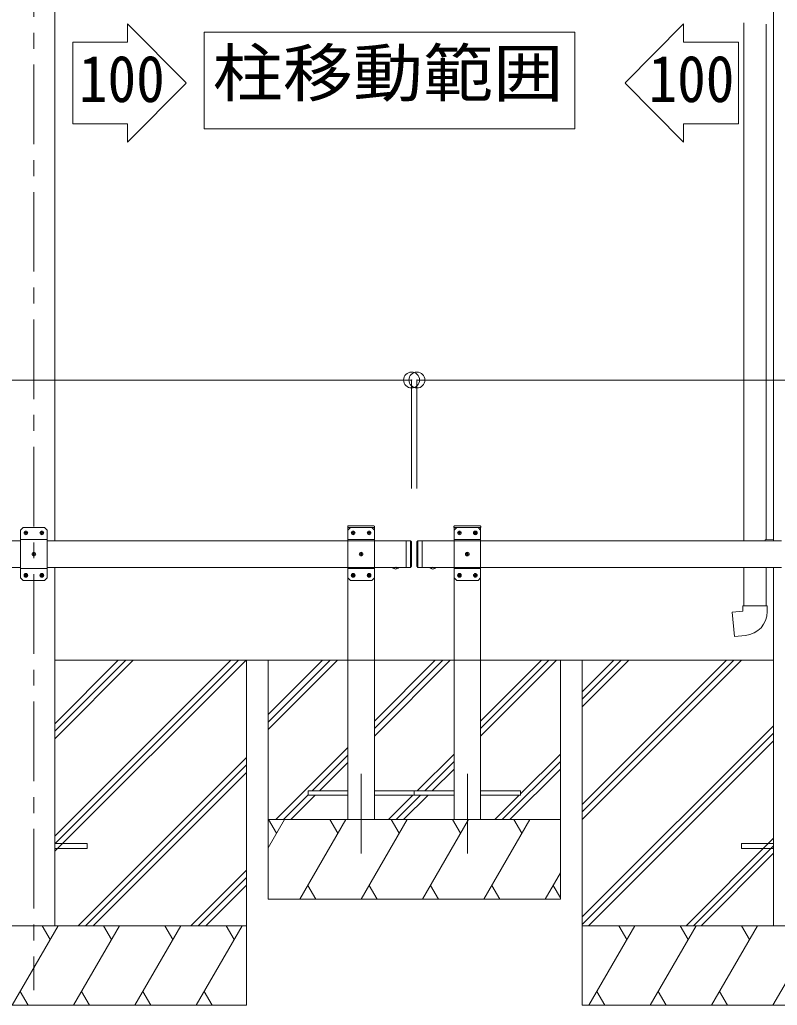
# Model space of a CAD drawing. Units: millimetres, scale not verified. Extents: x -8385 to 8479, y -5853 to 5787.
# Drawn here: x 3328 to 4754, y -2668 to -811 of the extents above; entities that cross this region are included whole.
import ezdxf
from ezdxf.enums import TextEntityAlignment as Align

# ---------------------------------------------------------------- set-up
doc = ezdxf.new("R2010")
doc.units = ezdxf.units.MM
doc.header["$LTSCALE"] = 30
doc.header["$PDMODE"] = 32
doc.header["$PDSIZE"] = 30
doc.linetypes.add('CHAIN1', pattern=[8, 5, -1, 1, -1])
for name, color, linetype, lineweight in [('0-0_0', 7, 'Continuous', 9), ('0-2_部品', 4, 'Continuous', 9), ('0-4_TABLE1', 7, 'Continuous', 9), ('0-6_OTH_LINE', 7, 'Continuous', 9), ('0-8_PARTS2', 7, 'Continuous', 18)]:
    doc.layers.add(name, color=color, linetype=linetype, lineweight=lineweight)
doc.styles.add('ＭＳ ゴシック', font='')
doc.styles.get('ＭＳ ゴシック').set_extended_font_data('MS Gothic')

msp = doc.modelspace()

# ---------------------------------------------------------------- linework, layer by layer
at = {"layer": '0-0_0'}
for p, q in [((3393.8, -2377.65), (3753.66, -2017.78)), ((3393.8, -2349.36), (3725.38, -2017.78)), ((3393.8, -2363.51), (3739.52, -2017.78)), ((3393.8, -2165.52), (3541.53, -2017.78)), ((3393.8, -2151.38), (3527.39, -2017.78)), ((3393.8, -2137.23), (3513.25, -2017.78)), ((3754.4, -2017.78), (3754.4, -2667.78)), ((4386.5, -2289.28), (4658.01, -2017.78)), ((4386.5, -2303.43), (4672.15, -2017.78)), ((4386.5, -2317.57), (4686.29, -2017.78)), ((4386.5, -2077.15), (4445.87, -2017.78)), ((4386.5, -2091.3), (4460.02, -2017.78)), ((4386.5, -2105.44), (4474.16, -2017.78)), ((4386.5, -2501.42), (4746.9, -2141.02)), ((4386.5, -2515.56), (4746.9, -2155.16)), ((4398.42, -2517.78), (4746.9, -2169.31)), ((3437.51, -2517.78), (3754.4, -2200.9)), ((3451.65, -2517.78), (3754.4, -2215.04)), ((3465.79, -2517.78), (3754.4, -2229.18)), ((4582.27, -2517.78), (4746.9, -2353.15)), ((4596.41, -2517.78), (4746.9, -2367.3)), ((4610.55, -2517.78), (4746.9, -2381.44)), ((3649.64, -2517.78), (3754.4, -2413.03)), ((3663.78, -2517.78), (3754.4, -2427.17)), ((3677.93, -2517.78), (3754.4, -2441.31)), ((3754.4, -2517.78), (2954.4, -2517.78)), ((3313.51, -2667.78), (3400.12, -2517.78)), ((3385.12, -2543.77), (3370.12, -2517.78)), ((3428.98, -2667.78), (3515.59, -2517.78)), ((3500.59, -2543.77), (3485.59, -2517.78)), ((3544.45, -2667.78), (3631.06, -2517.78)), ((3601.06, -2517.78), (3616.06, -2543.76)), ((3659.92, -2667.78), (3746.53, -2517.78)), ((3716.53, -2517.78), (3731.53, -2543.76)), ((5186.5, -2517.78), (4386.5, -2517.78)), ((4399.21, -2667.78), (4485.81, -2517.78)), ((4470.81, -2543.77), (4455.81, -2517.78)), ((4514.68, -2667.78), (4601.28, -2517.78)), ((4586.28, -2543.77), (4571.28, -2517.78)), ((4630.15, -2667.78), (4716.75, -2517.78)), ((4701.75, -2543.77), (4686.75, -2517.78)), ((4745.62, -2667.78), (4832.22, -2517.78)), ((3328.51, -2641.8), (3343.51, -2667.78)), ((3443.98, -2641.8), (3458.98, -2667.78)), ((3559.45, -2641.8), (3574.45, -2667.78)), ((3674.92, -2641.8), (3689.92, -2667.78)), ((4414.21, -2641.8), (4429.21, -2667.78)), ((4529.68, -2641.8), (4544.68, -2667.78)), ((4645.15, -2641.8), (4660.15, -2667.78))]:
    msp.add_line(p, q, dxfattribs=at)
for points in [[(2954.4, -2017.78), (2954.4, -2667.78), (3754.4, -2667.78)], [(4386.5, -2017.78), (4386.5, -2667.78), (5186.5, -2667.78)]]:
    msp.add_lwpolyline(points, dxfattribs=at)
at = {"layer": '0-2_部品'}
for p, q in [((3393.8, -2363.28), (3454.4, -2363.28)), ((3393.8, -2372.28), (3454.4, -2372.28)), ((3454.4, -2363.28), (3454.4, -2372.28)), ((4686.5, -2363.28), (4746.9, -2363.28)), ((4686.5, -2363.28), (4686.5, -2372.28)), ((4686.5, -2372.28), (4746.9, -2372.28))]:
    msp.add_line(p, q, dxfattribs=at)
at = {"layer": '0-4_TABLE1', "color": 5, "linetype": 'CHAIN1'}
msp.add_line((3354.4, 1024.38), (3354.4, -2639.07), dxfattribs=at)
at = {"layer": '0-4_TABLE1', "color": 4}
for p, q in [((3393.8, 594.68), (3393.8, -1792.78)), ((4747, 594.68), (4747, -1792.78)), ((3393.8, -1842.78), (3393.8, -2517.78)), ((4747, -1842.78), (4747, -2517.78))]:
    msp.add_line(p, q, dxfattribs=at)
at = {"layer": '0-4_TABLE1'}
for p, q in [((4691, -817.02), (4691, -1792.78)), ((4733, -819.58), (4732.98, -1790.63)), ((4731, -1790.68), (4747, -1790.21)), ((4731, -1792.68), (4731, -1790.68)), ((4731, -1792.68), (4733, -1792.68)), ((4733, -1792.78), (4733, -1792.68)), ((4691, -1842.78), (4691, -1915.19)), ((4733, -1842.78), (4733, -1915.19)), ((4689, -1915.19), (4735, -1915.19)), ((4689, -1925.19), (4689, -1915.19)), ((4735, -1915.19), (4735, -1926.1)), ((3393.8, -2017.79), (4484.08, -2017.79)), ((3573, -2017.79), (4484.08, -2017.79)), ((4567.8, -2017.79), (3656.72, -2017.79)), ((4567.8, -2017.79), (3656.72, -2017.79)), ((4746.9, -2017.78), (4193.82, -2017.78))]:
    msp.add_line(p, q, dxfattribs=at)
at = {"layer": '0-4_TABLE1', "color": 6}
for p, q in [((4065.4, -1489.84), (1211.4, -1489.84)), ((4065.4, -1489.84), (4065.4, -1694.46)), ((4075.4, -1489.84), (4075.4, -1694.46)), ((4075.4, -1489.84), (6929.4, -1489.84))]:
    msp.add_line(p, q, dxfattribs=at)
at = {"layer": '0-4_TABLE1', "color": 3}
for p, q in [((3334.3, -1767.78), (3329.3, -1772.78)), ((3329.3, -1862.78), (3329.3, -1772.78)), ((3334.3, -1767.78), (3374.3, -1767.78)), ((3338.04, -1778.2), (3337.2, -1778.2)), ((3340.56, -1777.36), (3341.4, -1777.36)), ((3368.04, -1778.2), (3367.2, -1778.2)), ((3370.56, -1777.36), (3371.4, -1777.36)), ((3374.3, -1767.78), (3379.3, -1772.78)), ((3379.3, -1772.78), (3379.3, -1862.78)), ((3329.3, -1792.78), (1947.4, -1792.78)), ((3329.3, -1790.48), (3379.3, -1790.48)), ((4055.4, -1792.78), (3379.3, -1792.78)), ((4055.4, -1792.78), (4055.4, -1842.78)), ((4063.4, -1792.78), (4063.4, -1842.78)), ((4065.4, -1794.78), (4065.4, -1840.78)), ((4075.4, -1794.78), (4075.4, -1840.78)), ((4077.4, -1792.78), (4077.4, -1842.78)), ((4085.4, -1792.78), (4085.4, -1842.78)), ((4085.4, -1792.78), (4761.5, -1792.78)), ((3353.04, -1818.2), (3352.2, -1818.2)), ((3355.56, -1817.36), (3356.4, -1817.36)), ((3329.3, -1842.78), (1947.4, -1842.78)), ((3329.3, -1845.08), (3379.3, -1845.08)), ((4055.4, -1842.78), (3379.3, -1842.78)), ((4029.5, -1842.78), (4041.3, -1842.78)), ((4029.5, -1842.78), (4029.5, -1843.29)), ((4029.5, -1842.78), (4041.3, -1842.78)), ((4029.5, -1842.78), (4029.5, -1843.29)), ((4029.5, -1843.29), (4041.3, -1843.29)), ((4029.5, -1843.29), (4041.3, -1843.29)), ((4032.9, -1842.78), (4037.9, -1842.78)), ((4032.9, -1842.78), (4037.9, -1842.78)), ((4041.3, -1842.78), (4041.3, -1843.29)), ((4041.3, -1842.78), (4041.3, -1843.29)), ((4063.4, -1842.78), (4053.4, -1842.78)), ((4065.4, -1840.78), (4063.4, -1842.78)), ((4075.4, -1840.78), (4077.4, -1842.78)), ((4077.4, -1842.78), (4087.4, -1842.78)), ((4085.4, -1842.78), (4761.5, -1842.78)), ((4111.3, -1842.78), (4099.5, -1842.78)), ((4099.5, -1842.78), (4099.5, -1843.29)), ((4111.3, -1842.78), (4099.5, -1842.78)), ((4099.5, -1842.78), (4099.5, -1843.29)), ((4111.3, -1843.29), (4099.5, -1843.29)), ((4111.3, -1843.29), (4099.5, -1843.29)), ((4107.9, -1842.78), (4102.9, -1842.78)), ((4107.9, -1842.78), (4102.9, -1842.78)), ((4111.3, -1842.78), (4111.3, -1843.29)), ((4111.3, -1842.78), (4111.3, -1843.29)), ((3334.3, -1867.78), (3329.3, -1862.78)), ((3374.3, -1867.78), (3334.3, -1867.78)), ((3338.04, -1858.2), (3337.2, -1858.2)), ((3340.56, -1857.36), (3341.4, -1857.36)), ((3368.04, -1858.2), (3367.2, -1858.2)), ((3370.56, -1857.36), (3371.4, -1857.36)), ((3374.3, -1867.78), (3379.3, -1862.78))]:
    msp.add_line(p, q, dxfattribs=at)
at = {"layer": '0-4_TABLE1', "lineweight": 18}
for p, q in [((3945.1, -1767.79), (3945.21, -1765.74)), ((3995.7, -1767.79), (3945.1, -1767.79)), ((3945.4, -2317.79), (3945.4, -1767.79)), ((3995.4, -1767.79), (3945.4, -1767.79)), ((3950.4, -1767.79), (3945.4, -1772.79)), ((3945.4, -1772.79), (3945.4, -1862.79)), ((3994.59, -1764.79), (3946.21, -1764.79)), ((3990.4, -1767.79), (3950.4, -1767.79)), ((3954.14, -1777.37), (3953.3, -1777.37)), ((3956.66, -1778.21), (3957.5, -1778.21)), ((3984.14, -1777.37), (3983.3, -1777.37)), ((3986.66, -1778.21), (3987.5, -1778.21)), ((3990.4, -1767.79), (3995.4, -1772.79)), ((3995.4, -2317.79), (3995.4, -1767.79)), ((3995.4, -1862.79), (3995.4, -1772.79)), ((3995.7, -1767.79), (3995.59, -1765.74)), ((4145.1, -1767.79), (4145.21, -1765.74)), ((4195.7, -1767.79), (4145.1, -1767.79)), ((4145.4, -2317.79), (4145.4, -1767.79)), ((4195.4, -1767.79), (4145.4, -1767.79)), ((4150.4, -1767.79), (4145.4, -1772.79)), ((4145.4, -1772.79), (4145.4, -1862.79)), ((4194.59, -1764.79), (4146.21, -1764.79)), ((4190.4, -1767.79), (4150.4, -1767.79)), ((4154.14, -1777.37), (4153.3, -1777.37)), ((4156.66, -1778.21), (4157.5, -1778.21)), ((4184.14, -1777.37), (4183.3, -1777.37)), ((4186.66, -1778.21), (4187.5, -1778.21)), ((4190.4, -1767.79), (4195.4, -1772.79)), ((4195.4, -2317.79), (4195.4, -1767.79)), ((4195.4, -1862.79), (4195.4, -1772.79)), ((4195.7, -1767.79), (4195.59, -1765.74)), ((3995.4, -1790.49), (3945.4, -1790.49)), ((4195.4, -1790.49), (4145.4, -1790.49)), ((3969.14, -1817.37), (3968.3, -1817.37)), ((3971.66, -1818.21), (3972.5, -1818.21)), ((4169.14, -1817.37), (4168.3, -1817.37)), ((4171.66, -1818.21), (4172.5, -1818.21)), ((3995.4, -1845.09), (3945.4, -1845.09)), ((4195.4, -1845.09), (4145.4, -1845.09)), ((3950.4, -1867.79), (3945.4, -1862.79)), ((3950.4, -1867.79), (3990.4, -1867.79)), ((3954.14, -1857.37), (3953.3, -1857.37)), ((3956.66, -1858.21), (3957.5, -1858.21)), ((3984.14, -1857.37), (3983.3, -1857.37)), ((3986.66, -1858.21), (3987.5, -1858.21)), ((3990.4, -1867.79), (3995.4, -1862.79)), ((4150.4, -1867.79), (4145.4, -1862.79)), ((4150.4, -1867.79), (4190.4, -1867.79)), ((4154.14, -1857.37), (4153.3, -1857.37)), ((4156.66, -1858.21), (4157.5, -1858.21)), ((4184.14, -1857.37), (4183.3, -1857.37)), ((4186.66, -1858.21), (4187.5, -1858.21)), ((4190.4, -1867.79), (4195.4, -1862.79)), ((3795.4, -2017.79), (3795.4, -2467.79)), ((3795.4, -2120.14), (3897.75, -2017.79)), ((3795.4, -2134.28), (3911.89, -2017.79)), ((3795.4, -2148.42), (3926.04, -2017.79)), ((3995.4, -2160.56), (4138.17, -2017.79)), ((3995.4, -2146.41), (4124.03, -2017.79)), ((3995.4, -2132.27), (4109.88, -2017.79)), ((4195.4, -2160.55), (4338.17, -2017.79)), ((4195.4, -2146.41), (4324.02, -2017.79)), ((4195.4, -2132.27), (4309.88, -2017.79)), ((4345.4, -2467.79), (4345.4, -2017.79)), ((3809.88, -2317.79), (3945.4, -2182.27)), ((3878.02, -2263.79), (3945.4, -2196.41)), ((4076.01, -2263.79), (4145.4, -2194.4)), ((4090.16, -2263.79), (4145.4, -2208.55)), ((4236.15, -2317.79), (4345.4, -2208.55)), ((4270.4, -2269.4), (4345.4, -2194.4)), ((3892.16, -2263.79), (3945.4, -2210.56)), ((4104.3, -2263.79), (4145.4, -2222.69)), ((4250.3, -2317.79), (4345.4, -2222.69)), ((3945.4, -2263.79), (3870.4, -2263.79)), ((4145.4, -2263.79), (4070.4, -2263.79)), ((3824.02, -2317.79), (3870.4, -2271.41)), ((3838.16, -2317.79), (3884.16, -2271.79)), ((3995.4, -2271.79), (4070.4, -2271.79)), ((4022.01, -2317.79), (4068.01, -2271.79)), ((4036.15, -2317.79), (4082.16, -2271.79)), ((4050.3, -2317.79), (4096.3, -2271.79)), ((4195.4, -2271.79), (4270.4, -2271.79)), ((4222.01, -2317.79), (4268.01, -2271.79)), ((3795.4, -2370.91), (3826.07, -2317.79)), ((3795.4, -2317.79), (4345.4, -2317.79)), ((3811.07, -2343.77), (3796.06, -2317.79)), ((3854.93, -2467.79), (3941.54, -2317.79)), ((3926.54, -2343.77), (3911.53, -2317.79)), ((3970.4, -2467.79), (4057.01, -2317.79)), ((4042.01, -2343.77), (4027, -2317.79)), ((4085.88, -2467.79), (4172.48, -2317.79)), ((4157.48, -2343.77), (4142.48, -2317.79)), ((4201.35, -2467.79), (4287.95, -2317.79)), ((4272.95, -2343.77), (4257.95, -2317.79)), ((4316.82, -2467.79), (4345.4, -2418.29)), ((3869.93, -2441.81), (3884.93, -2467.79)), ((3985.4, -2441.81), (4000.4, -2467.79)), ((4100.88, -2441.81), (4115.88, -2467.79)), ((4216.35, -2441.81), (4231.35, -2467.79)), ((4331.82, -2441.81), (4345.4, -2465.34)), ((3795.4, -2467.79), (4345.4, -2467.79))]:
    msp.add_line(p, q, dxfattribs=at)
at = {"layer": '0-4_TABLE1', "color": 3}
for points in [[(3337.2, -1778.2), (3337.2, -1777.36), (3338.04, -1777.36)], [(3338.88, -1776.52), (3338.88, -1775.68), (3339.72, -1775.68), (3339.72, -1776.52)], [(3339.72, -1779.04), (3339.72, -1779.88), (3338.88, -1779.88), (3338.88, -1779.04)], [(3341.4, -1777.36), (3341.4, -1778.2), (3340.56, -1778.2)], [(3367.2, -1778.2), (3367.2, -1777.36), (3368.04, -1777.36)], [(3368.88, -1776.52), (3368.88, -1775.68), (3369.72, -1775.68), (3369.72, -1776.52)], [(3369.72, -1779.04), (3369.72, -1779.88), (3368.88, -1779.88), (3368.88, -1779.04)], [(3371.4, -1777.36), (3371.4, -1778.2), (3370.56, -1778.2)], [(4065.4, -1794.78), (4063.4, -1792.78), (4053.4, -1792.78)], [(4075.4, -1794.78), (4077.4, -1792.78), (4087.4, -1792.78)], [(3352.2, -1818.2), (3352.2, -1817.36), (3353.04, -1817.36)], [(3353.88, -1816.52), (3353.88, -1815.68), (3354.72, -1815.68), (3354.72, -1816.52)], [(3354.72, -1819.04), (3354.72, -1819.88), (3353.88, -1819.88), (3353.88, -1819.04)], [(3356.4, -1817.36), (3356.4, -1818.2), (3355.56, -1818.2)], [(3338.88, -1856.52), (3338.88, -1855.68), (3339.72, -1855.68), (3339.72, -1856.52)], [(3368.88, -1856.52), (3368.88, -1855.68), (3369.72, -1855.68), (3369.72, -1856.52)], [(4032.95, -1845.5), (4034.25, -1842.83), (4035.4, -1842.22)], [(4032.95, -1845.5), (4034.25, -1842.83), (4035.4, -1842.22)], [(4037.85, -1845.5), (4036.55, -1842.83), (4035.4, -1842.22)], [(4037.85, -1845.5), (4036.55, -1842.83), (4035.4, -1842.22)], [(4102.95, -1845.5), (4104.25, -1842.83), (4105.4, -1842.22)], [(4102.95, -1845.5), (4104.25, -1842.83), (4105.4, -1842.22)], [(4107.85, -1845.5), (4106.55, -1842.83), (4105.4, -1842.22)], [(4107.85, -1845.5), (4106.55, -1842.83), (4105.4, -1842.22)], [(3337.2, -1858.2), (3337.2, -1857.36), (3338.04, -1857.36)], [(3339.72, -1859.04), (3339.72, -1859.88), (3338.88, -1859.88), (3338.88, -1859.04)], [(3341.4, -1857.36), (3341.4, -1858.2), (3340.56, -1858.2)], [(3367.2, -1858.2), (3367.2, -1857.36), (3368.04, -1857.36)], [(3369.72, -1859.04), (3369.72, -1859.88), (3368.88, -1859.88), (3368.88, -1859.04)], [(3371.4, -1857.36), (3371.4, -1858.2), (3370.56, -1858.2)]]:
    msp.add_lwpolyline(points, dxfattribs=at)
at = {"layer": '0-4_TABLE1', "lineweight": 18}
for points in [[(3953.3, -1777.37), (3953.3, -1778.21), (3954.14, -1778.21)], [(3955.82, -1776.53), (3955.82, -1775.69), (3954.98, -1775.69), (3954.98, -1776.53)], [(3954.98, -1779.05), (3954.98, -1779.89), (3955.82, -1779.89), (3955.82, -1779.05)], [(3957.5, -1778.21), (3957.5, -1777.37), (3956.66, -1777.37)], [(3983.3, -1777.37), (3983.3, -1778.21), (3984.14, -1778.21)], [(3985.82, -1776.53), (3985.82, -1775.69), (3984.98, -1775.69), (3984.98, -1776.53)], [(3984.98, -1779.05), (3984.98, -1779.89), (3985.82, -1779.89), (3985.82, -1779.05)], [(3987.5, -1778.21), (3987.5, -1777.37), (3986.66, -1777.37)], [(4153.3, -1777.37), (4153.3, -1778.21), (4154.14, -1778.21)], [(4155.82, -1776.53), (4155.82, -1775.69), (4154.98, -1775.69), (4154.98, -1776.53)], [(4154.98, -1779.05), (4154.98, -1779.89), (4155.82, -1779.89), (4155.82, -1779.05)], [(4157.5, -1778.21), (4157.5, -1777.37), (4156.66, -1777.37)], [(4183.3, -1777.37), (4183.3, -1778.21), (4184.14, -1778.21)], [(4185.82, -1776.53), (4185.82, -1775.69), (4184.98, -1775.69), (4184.98, -1776.53)], [(4184.98, -1779.05), (4184.98, -1779.89), (4185.82, -1779.89), (4185.82, -1779.05)], [(4187.5, -1778.21), (4187.5, -1777.37), (4186.66, -1777.37)], [(3968.3, -1817.37), (3968.3, -1818.21), (3969.14, -1818.21)], [(3970.82, -1816.53), (3970.82, -1815.69), (3969.98, -1815.69), (3969.98, -1816.53)], [(3969.98, -1819.05), (3969.98, -1819.89), (3970.82, -1819.89), (3970.82, -1819.05)], [(3972.5, -1818.21), (3972.5, -1817.37), (3971.66, -1817.37)], [(4168.3, -1817.37), (4168.3, -1818.21), (4169.14, -1818.21)], [(4170.82, -1816.53), (4170.82, -1815.69), (4169.98, -1815.69), (4169.98, -1816.53)], [(4169.98, -1819.05), (4169.98, -1819.89), (4170.82, -1819.89), (4170.82, -1819.05)], [(4172.5, -1818.21), (4172.5, -1817.37), (4171.66, -1817.37)], [(3955.82, -1856.53), (3955.82, -1855.69), (3954.98, -1855.69), (3954.98, -1856.53)], [(3985.82, -1856.53), (3985.82, -1855.69), (3984.98, -1855.69), (3984.98, -1856.53)], [(4155.82, -1856.53), (4155.82, -1855.69), (4154.98, -1855.69), (4154.98, -1856.53)], [(4185.82, -1856.53), (4185.82, -1855.69), (4184.98, -1855.69), (4184.98, -1856.53)], [(3953.3, -1857.37), (3953.3, -1858.21), (3954.14, -1858.21)], [(3954.98, -1859.05), (3954.98, -1859.89), (3955.82, -1859.89), (3955.82, -1859.05)], [(3957.5, -1858.21), (3957.5, -1857.37), (3956.66, -1857.37)], [(3983.3, -1857.37), (3983.3, -1858.21), (3984.14, -1858.21)], [(3984.98, -1859.05), (3984.98, -1859.89), (3985.82, -1859.89), (3985.82, -1859.05)], [(3987.5, -1858.21), (3987.5, -1857.37), (3986.66, -1857.37)], [(4153.3, -1857.37), (4153.3, -1858.21), (4154.14, -1858.21)], [(4154.98, -1859.05), (4154.98, -1859.89), (4155.82, -1859.89), (4155.82, -1859.05)], [(4157.5, -1858.21), (4157.5, -1857.37), (4156.66, -1857.37)], [(4183.3, -1857.37), (4183.3, -1858.21), (4184.14, -1858.21)], [(4184.98, -1859.05), (4184.98, -1859.89), (4185.82, -1859.89), (4185.82, -1859.05)], [(4187.5, -1858.21), (4187.5, -1857.37), (4186.66, -1857.37)], [(3870.4, -2263.79), (3870.4, -2271.79), (3945.4, -2271.79)], [(4070.4, -2271.79), (4070.4, -2263.79), (3995.4, -2263.79)], [(4070.4, -2263.79), (4070.4, -2271.79), (4145.4, -2271.79)], [(4270.4, -2271.79), (4270.4, -2263.79), (4195.4, -2263.79)]]:
    msp.add_lwpolyline(points, dxfattribs=at)
at = {"layer": '0-4_TABLE1'}
msp.add_lwpolyline([(4693.93, -1970.93), (4673.09, -1972.75), (4669.08, -1926.93), (4689, -1925.19)], dxfattribs=at)
at = {"layer": '0-4_TABLE1', "color": 3}
for centre in [(3339.3, -1777.78), (3369.3, -1777.78), (3354.3, -1817.78), (3339.3, -1857.78), (3369.3, -1857.78)]:
    msp.add_circle(centre, 3.5, dxfattribs=at)
at = {"layer": '0-4_TABLE1', "lineweight": 18}
for centre in [(3955.4, -1777.79), (3985.4, -1777.79), (4155.4, -1777.79), (4185.4, -1777.79), (3970.4, -1817.79), (4170.4, -1817.79), (3955.4, -1857.79), (3985.4, -1857.79), (4155.4, -1857.79), (4185.4, -1857.79)]:
    msp.add_circle(centre, 3.5, dxfattribs=at)
at = {"layer": '0-4_TABLE1', "color": 3}
for centre, radius, start, end in [((3338.04, -1776.52), 0.84, 270, 0), ((3338.04, -1779.04), 0.84, 0, 90), ((3340.56, -1776.52), 0.84, 180, 270), ((3340.56, -1779.04), 0.84, 90, 180), ((3368.04, -1776.52), 0.84, 270, 0), ((3368.04, -1779.04), 0.84, 0, 90), ((3370.56, -1776.52), 0.84, 180, 270), ((3370.56, -1779.04), 0.84, 90, 180), ((3353.04, -1816.52), 0.84, 270, 0), ((3353.04, -1819.04), 0.84, 0, 90), ((3355.56, -1816.52), 0.84, 180, 270), ((3355.56, -1819.04), 0.84, 90, 180), ((3338.04, -1856.52), 0.84, 270, 0), ((3340.56, -1856.52), 0.84, 180, 270), ((3368.04, -1856.52), 0.84, 270, 0), ((3370.56, -1856.52), 0.84, 180, 270), ((4035.4, -1837.86), 8.02, 222.61678, 317.38322), ((4035.4, -1837.86), 8.02, 222.61678, 317.38322), ((4105.4, -1837.86), 8.02, 222.61678, 317.38322), ((4105.4, -1837.86), 8.02, 222.61678, 317.38322), ((3338.04, -1859.04), 0.84, 0, 90), ((3340.56, -1859.04), 0.84, 90, 180), ((3368.04, -1859.04), 0.84, 0, 90), ((3370.56, -1859.04), 0.84, 90, 180)]:
    msp.add_arc(centre, radius, start, end, dxfattribs=at)
at = {"layer": '0-4_TABLE1', "lineweight": 18}
for centre, radius, start, end in [((3946.21, -1765.79), 1, 90, 176.99994), ((3954.14, -1776.53), 0.84, 270, 0), ((3954.14, -1779.05), 0.84, 0, 90), ((3956.66, -1776.53), 0.84, 180, 270), ((3956.66, -1779.05), 0.84, 90, 180), ((3984.14, -1776.53), 0.84, 270, 0), ((3984.14, -1779.05), 0.84, 0, 90), ((3986.66, -1776.53), 0.84, 180, 270), ((3986.66, -1779.05), 0.84, 90, 180), ((3994.59, -1765.79), 1, 3.00011, 90), ((4146.21, -1765.79), 1, 90, 176.99994), ((4154.14, -1776.53), 0.84, 270, 0), ((4154.14, -1779.05), 0.84, 0, 90), ((4156.66, -1776.53), 0.84, 180, 270), ((4156.66, -1779.05), 0.84, 90, 180), ((4184.14, -1776.53), 0.84, 270, 0), ((4184.14, -1779.05), 0.84, 0, 90), ((4186.66, -1776.53), 0.84, 180, 270), ((4186.66, -1779.05), 0.84, 90, 180), ((4194.59, -1765.79), 1, 3.00011, 90), ((3969.14, -1816.53), 0.84, 270, 0), ((3969.14, -1819.05), 0.84, 0, 90), ((3971.66, -1816.53), 0.84, 180, 270), ((3971.66, -1819.05), 0.84, 90, 180), ((4169.14, -1816.53), 0.84, 270, 0), ((4169.14, -1819.05), 0.84, 0, 90), ((4171.66, -1816.53), 0.84, 180, 270), ((4171.66, -1819.05), 0.84, 90, 180), ((3954.14, -1856.53), 0.84, 270, 0), ((3956.66, -1856.53), 0.84, 180, 270), ((3984.14, -1856.53), 0.84, 270, 0), ((3986.66, -1856.53), 0.84, 180, 270), ((4154.14, -1856.53), 0.84, 270, 0), ((4156.66, -1856.53), 0.84, 180, 270), ((4184.14, -1856.53), 0.84, 270, 0), ((4186.66, -1856.53), 0.84, 180, 270), ((3954.14, -1859.05), 0.84, 0, 90), ((3956.66, -1859.05), 0.84, 90, 180), ((3984.14, -1859.05), 0.84, 0, 90), ((3986.66, -1859.05), 0.84, 90, 180), ((4154.14, -1859.05), 0.84, 0, 90), ((4156.66, -1859.05), 0.84, 90, 180), ((4184.14, -1859.05), 0.84, 0, 90), ((4186.66, -1859.05), 0.84, 90, 180)]:
    msp.add_arc(centre, radius, start, end, dxfattribs=at)
at = {"layer": '0-4_TABLE1'}
msp.add_arc((4690, -1926.1), 45, 275, 0, dxfattribs=at)
at = {"layer": '0-4_TABLE1', "color": 6}
for p in [(4065.4, -1489.84), (4075.4, -1489.84)]:
    msp.add_point(p, dxfattribs=at)
at = {"layer": '0-6_OTH_LINE'}
for p, q in [((3530.44, -818.52), (3530.44, -853.06)), ((3530.44, -818.52), (3640.81, -929.79)), ((3675.11, -834.2), (4372.66, -834.2)), ((4372.66, -834.2), (4372.66, -1016.86)), ((4577.55, -818.52), (4467.18, -929.79)), ((4577.55, -818.52), (4577.55, -853.06)), ((3530.44, -1041.63), (3640.81, -930.36)), ((4577.55, -1041.63), (4467.18, -930.36)), ((3530.44, -1007.08), (3427.42, -1007.08)), ((3530.44, -1007.08), (3530.44, -1041.63)), ((4577.55, -1007.08), (4680.57, -1007.08)), ((4577.55, -1007.08), (4577.55, -1041.63))]:
    msp.add_line(p, q, dxfattribs=at)
for points in [[(4372.66, -1016.86), (3675.11, -1016.86), (3675.11, -834.2)], [(3530.44, -853.06), (3427.42, -853.06), (3427.42, -1007.08)], [(4577.55, -853.06), (4680.57, -853.06), (4680.57, -1007.08)]]:
    msp.add_lwpolyline(points, dxfattribs=at)
at = {"layer": '0-8_PARTS2', "color": 5, "linetype": 'CHAIN1', "lineweight": 9}
for p, q in [((3970.4, -2231.74), (3970.4, -2386.62)), ((4170.4, -2231.74), (4170.4, -2386.62))]:
    msp.add_line(p, q, dxfattribs=at)

# ---------------------------------------------------------------- texts
at = {"layer": '0-6_OTH_LINE', "color": 3, "style": 'ＭＳ ゴシック', "width": 1.1}
msp.add_text('柱移動範囲', height=87.98, dxfattribs=at).set_placement((3690.9, -981.8), align=Align.BOTTOM_LEFT)
at = {"layer": '0-6_OTH_LINE', "style": 'ＭＳ ゴシック', "width": 0.9}
for p in [(3439.05, -992.54), (4511.44, -992.54)]:
    msp.add_text('100', height=87.98, dxfattribs=at).set_placement(p, align=Align.BOTTOM_LEFT)

doc.saveas('drawing.dxf')
